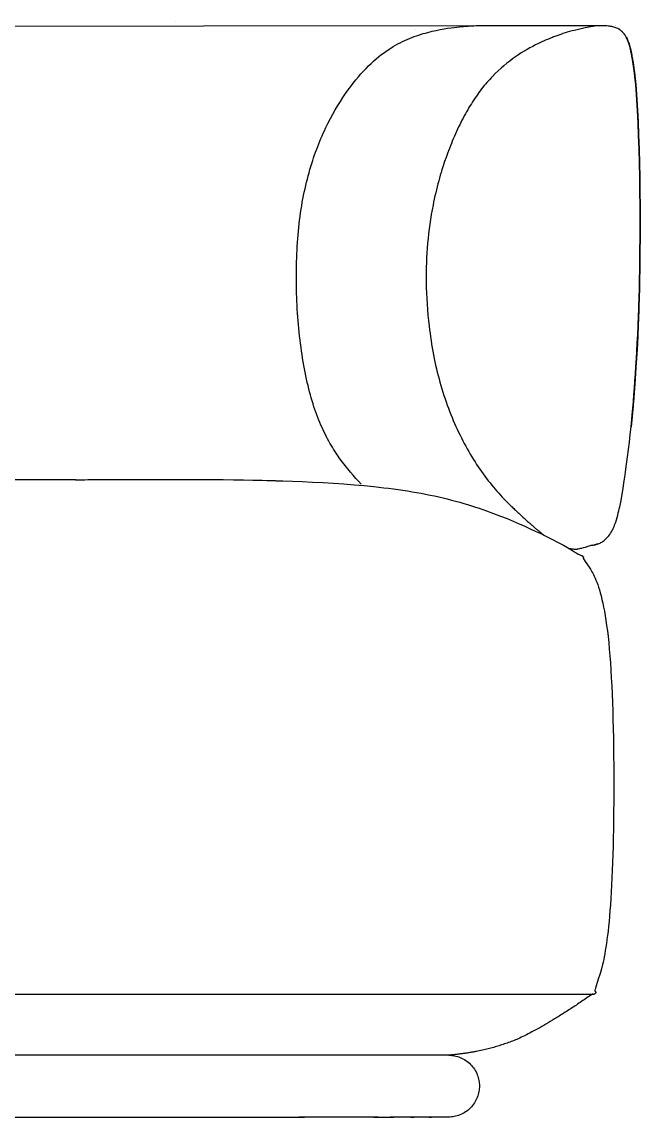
# Model space of a CAD drawing. Header units: centimetres. Extents: x -1250627 to 18037298, y -10106433 to 10878647.
# Drawn here: x 2900380 to 6880573, y -10106433 to -3056519 of the extents above; entities that cross this region are included whole.
import ezdxf

# ---------------------------------------------------------------- set-up
doc = ezdxf.new("R2010")
doc.units = ezdxf.units.CM
doc.header["$LTSCALE"] = 1000
doc.layers.add('Default', color=7, linetype='Continuous', lineweight=25)

# ---------------------------------------------------------------- blocks, each defined once
blk = doc.blocks.new('Gruppo')
at = {"layer": 'Default', "color": 7, "lineweight": 25}
for p, q in [((-12940878, -3046565), (-12941300, -3046468)), ((-11394827, -3097870), (-11394827, -3097870)), ((-10111076, -3071107), (-10111078, -3071106)), ((-10106245, -3072750), (-10106251, -3072747)), ((-10039764, -3145528), (-10045021, -3136438)), ((-10001442, -3273007), (-10004484, -3257048)), ((-9973722, -3515706), (-9976250, -3482331)), ((-9959108, -4899508), (-9959414, -4893117)), ((-9959158, -4906416), (-9959108, -4899508)), ((-9971145, -5164612), (-9968436, -5112796)), ((-9983472, -5359506), (-9980188, -5312635)), ((-13159828, -5992296), (-13159835, -5992296)), ((-13157189, -5992297), (-13157189, -5992297)), ((-13157189, -5992297), (-13157189, -5992297)), ((-13157189, -5992297), (-13157189, -5992298)), ((-13157189, -5992298), (-13157188, -5992298)), ((-13157188, -5992298), (-13155321, -5992297)), ((-12278737, -6000354), (-12278743, -6000353)), ((-12266319, -6000537), (-12266319, -6000537)), ((-10258200, -9304975), (-10258288, -9304973)), ((-10258121, -9304977), (-10258200, -9304975)), ((-10258100, -9304978), (-10258121, -9304977)), ((-10258065, -9304979), (-10258100, -9304978)), ((-10258049, -9304979), (-10258065, -9304979)), ((-10258033, -9304979), (-10258049, -9304979)), ((-10258007, -9304980), (-10258033, -9304979)), ((-10257984, -9304981), (-10258007, -9304980)), ((-10257967, -9304981), (-10257984, -9304981)), ((-12217519, -9307653), (-12217519, -9307653)), ((-10496050, -9307319), (-10496050, -9307319)), ((-10250429, -9306416), (-10251441, -9306282)), ((-10249919, -9306450), (-10250429, -9306416)), ((-10249406, -9306461), (-10249919, -9306450)), ((-13073696, -10096382), (-13027630, -10096382)), ((-11872100, -10096382), (-12148322, -10096382)), ((-11427360, -10096382), (-11536351, -10096382))]:
    blk.add_line(p, q, dxfattribs=at)
at = {"layer": 'Default', "lineweight": 25}
for p, q in [((-11068774, -3074464), (-11068774, -3074463)), ((-11068774, -3074463), (-11068773, -3074463)), ((-11068774, -3074464), (-11068774, -3074464)), ((-11068774, -3074464), (-11068774, -3074464)), ((-11068774, -3074464), (-11068774, -3074464)), ((-11068774, -3074464), (-11068774, -3074464)), ((-11068774, -3074464), (-11068774, -3074464)), ((-11068774, -3074464), (-11068774, -3074464)), ((-11068774, -3074464), (-11068774, -3074464)), ((-11068774, -3074464), (-11068774, -3074464)), ((-11068774, -3074464), (-11068774, -3074464)), ((-11068774, -3074464), (-11068774, -3074464)), ((-11068774, -3074464), (-11068774, -3074464)), ((-11068774, -3074464), (-11068774, -3074464)), ((-11068774, -3074464), (-11068774, -3074464)), ((-11068774, -3074464), (-11068774, -3074464)), ((-11068774, -3074464), (-11068774, -3074464)), ((-11068774, -3074464), (-11068774, -3074464)), ((-11068774, -3074464), (-11068774, -3074464)), ((-11068773, -3074463), (-11068771, -3074463)), ((-11068771, -3074463), (-11068762, -3074462))]:
    blk.add_line(p, q, dxfattribs=at)
at = {"layer": 'Default', "color": 7, "linetype": 'Continuous', "lineweight": 25, "transparency": 33554687}
for p, q in [((-13584611, -5993740), (-14012013, -5993740)), ((-11181316, -9697869), (-14012013, -9697869))]:
    blk.add_line(p, q, dxfattribs=at)
at = {"layer": 'Default', "lineweight": 25, "flags": 128}
for points in [[(-10081578, -3095526), (-10080373, -3096537), (-10078978, -3097706), (-10077497, -3098955), (-10076164, -3100091), (-10077497, -3098955), (-10078978, -3097706), (-10080373, -3096537), (-10081578, -3095526), (-10087349, -3092456), (-10093328, -3089595), (-10099515, -3086942), (-10105910, -3084499), (-10112513, -3082264), (-10119324, -3080238), (-10126344, -3078421), (-10133572, -3076813), (-10141008, -3075413), (-10148652, -3074222), (-10156504, -3073240), (-10164564, -3072466), (-10172832, -3071902), (-10181309, -3071546), (-10189994, -3071398), (-10198887, -3071460), (-10199106, -3071459), (-10199326, -3071459), (-10276282, -3071318), (-10378505, -3071250), (-10490368, -3071290), (-10618923, -3071498), (-10732024, -3071830), (-10855435, -3072161), (-10903807, -3072228), (-10953369, -3072193), (-11005060, -3072063), (-12762254, -3074864), (-14012013, -3076940)], [(-11068773, -3074464), (-11068774, -3074464), (-11068771, -3074464)], [(-11020961, -3072155), (-11056820, -3073896), (-11065785, -3074326), (-11068027, -3074432), (-11068587, -3074457), (-11068727, -3074462), (-11068771, -3074464), (-11068762, -3074464), (-11068727, -3074460), (-11068587, -3074452), (-11068027, -3074422), (-11065786, -3074308), (-11056822, -3073859), (-11020965, -3072080)]]:
    blk.add_lwpolyline(points, dxfattribs=at)
at = {"layer": 'Default', "color": 7, "lineweight": 25, "flags": 128}
for points in [[(-11746128, -6022378), (-11763724, -6003748), (-11781251, -5984685), (-11798684, -5965134), (-11815997, -5945040), (-11833166, -5924349), (-11850165, -5903006), (-11866968, -5880956), (-11883550, -5858145), (-11899886, -5834518), (-11915951, -5810020), (-11923873, -5797427), (-11931718, -5784597), (-11939483, -5771521), (-11947163, -5758193), (-11954757, -5744607), (-11962260, -5730755), (-11969671, -5716630), (-11976984, -5702227), (-11984199, -5687537), (-11991310, -5672555), (-11998315, -5657272), (-12005211, -5641684), (-12011995, -5625782), (-12018664, -5609559), (-12025213, -5593010), (-12031641, -5576126), (-12037944, -5558902), (-12044119, -5541330), (-12050162, -5523404), (-12056070, -5505117), (-12061841, -5486462), (-12067471, -5467431), (-12072957, -5448019), (-12078296, -5428221), (-12083487, -5408046), (-12088527, -5387506), (-12093416, -5366615), (-12098153, -5345387), (-12102736, -5323833), (-12107164, -5301967), (-12111436, -5279803), (-12115550, -5257353), (-12119505, -5234630), (-12123300, -5211648), (-12126934, -5188419), (-12130406, -5164957), (-12133713, -5141274), (-12136855, -5117384), (-12139831, -5093300), (-12142639, -5069035), (-12145278, -5044601), (-12147746, -5020013), (-12150044, -4995283), (-12152168, -4970423), (-12154119, -4945448), (-12155894, -4920371), (-12157492, -4895203), (-12158913, -4869959), (-12160154, -4844652), (-12161215, -4819294), (-12162095, -4793899), (-12162791, -4768480), (-12163304, -4743049), (-12163630, -4717620), (-12163771, -4692206), (-12163723, -4666821), (-12163485, -4641476), (-12163058, -4616185), (-12162438, -4590962), (-12161625, -4565819), (-12160618, -4540769), (-12159415, -4515826), (-12158016, -4491003), (-12156418, -4466312), (-12154621, -4441766), (-12152623, -4417380), (-12150423, -4393165), (-12148020, -4369135), (-12145412, -4345303), (-12142599, -4321682), (-12139578, -4298285), (-12136349, -4275125), (-12132911, -4252216), (-12129263, -4229567), (-12125409, -4207180), (-12121354, -4185053), (-12117103, -4163187), (-12112660, -4141581), (-12108029, -4120235), (-12103216, -4099147), (-12098225, -4078317), (-12093060, -4057746), (-12087727, -4037432), (-12082229, -4017374), (-12076572, -3997572), (-12070760, -3978027), (-12064798, -3958736), (-12058690, -3939700), (-12052440, -3920918), (-12046054, -3902390), (-12039537, -3884114), (-12032892, -3866091), (-12026124, -3848320), (-12019238, -3830800), (-12012239, -3813531), (-12005131, -3796513), (-11997919, -3779744), (-11990607, -3763224), (-11983200, -3746953), (-11975703, -3730931), (-11960455, -3699628), (-11944902, -3669311), (-11929079, -3639976), (-11913024, -3611619), (-11896774, -3584235), (-11880365, -3557820), (-11863834, -3532371), (-11847219, -3507881), (-11830555, -3484348), (-11813881, -3461768), (-11797233, -3440134), (-11780646, -3419444), (-11764135, -3399679), (-11747700, -3380813), (-11731340, -3362822), (-11715056, -3345679), (-11698847, -3329359), (-11682712, -3313835), (-11666653, -3299083), (-11650667, -3285077), (-11634756, -3271790), (-11618918, -3259198), (-11603153, -3247273), (-11587462, -3235992), (-11571844, -3225327), (-11556298, -3215254), (-11540825, -3205746), (-11525424, -3196778), (-11510095, -3188324), (-11494837, -3180358), (-11479651, -3172855), (-11464535, -3165789), (-11449490, -3159134), (-11434516, -3152864), (-11419612, -3146954), (-11404778, -3141379), (-11390015, -3136112), (-11375336, -3131141), (-11360760, -3126455), (-11346307, -3122046), (-11331996, -3117904), (-11317848, -3114021), (-11290115, -3106994), (-11263266, -3100892), (-11237457, -3095644), (-11212843, -3091178), (-11189583, -3087419), (-11167832, -3084298), (-11147748, -3081740), (-11129486, -3079674), (-11113203, -3078028), (-11087045, -3075723), (-11068774, -3074464)], [(-10229225, -3071392), (-10267819, -3078242), (-10304612, -3085439), (-10339603, -3092982), (-10372794, -3100871), (-10388714, -3104945), (-10404184, -3109105), (-10419203, -3113352), (-10433773, -3117686), (-10447892, -3122106), (-10461560, -3126613), (-10474779, -3131206), (-10487547, -3135885), (-10487547, -3135885), (-10494056, -3138288), (-10500548, -3140722), (-10507161, -3143244), (-10513757, -3145800), (-10527273, -3151170), (-10540755, -3156712), (-10541022, -3156824), (-10541289, -3156936), (-10555231, -3162875), (-10569131, -3169007), (-10582989, -3175337), (-10596805, -3181870), (-10601233, -3184012), (-10605655, -3186176), (-10623618, -3194916), (-10641756, -3204158), (-10660048, -3213921), (-10678467, -3224225), (-10696991, -3235089), (-10715596, -3246532), (-10734256, -3258573), (-10752949, -3271232), (-10771650, -3284529), (-10790335, -3298482), (-10808979, -3313111), (-10827560, -3328435), (-10846052, -3344474), (-10864432, -3361246), (-10882675, -3378771), (-10900758, -3397069), (-10909732, -3406514), (-10918657, -3416159), (-10927529, -3426007), (-10936347, -3436060), (-10945106, -3446321), (-10953804, -3456791), (-10962438, -3467474), (-10971005, -3478369), (-10979505, -3489474), (-10987936, -3500787), (-10996297, -3512305), (-11004586, -3524028), (-11012801, -3535952), (-11020942, -3548077), (-11029006, -3560399), (-11036993, -3572918), (-11044901, -3585630), (-11052728, -3598534), (-11060474, -3611628), (-11068136, -3624910), (-11075714, -3638378), (-11083205, -3652029), (-11090609, -3665863), (-11097924, -3679876), (-11105148, -3694067), (-11112281, -3708434), (-11119320, -3722975), (-11126265, -3737688), (-11133113, -3752570), (-11139864, -3767620), (-11146516, -3782836), (-11153067, -3798216), (-11159504, -3813725), (-11165837, -3829394), (-11172067, -3845219), (-11178190, -3861200), (-11184281, -3876944), (-11190251, -3892784), (-11199797, -3919003), (-11209019, -3945471), (-11217914, -3972175), (-11226478, -3999101), (-11231799, -4016497), (-11236983, -4033981), (-11242029, -4051551), (-11246935, -4069202), (-11252138, -4088586), (-11257174, -4108066), (-11262041, -4127637), (-11266739, -4147297), (-11271266, -4167041), (-11275620, -4186866), (-11279801, -4206768), (-11283807, -4226743), (-11289499, -4256897), (-11294798, -4287219), (-11299707, -4317692), (-11304225, -4348298), (-11308352, -4379020), (-11312088, -4409842), (-11315434, -4440745), (-11318390, -4471713), (-11320958, -4502753), (-11323140, -4533869), (-11324933, -4565046), (-11326336, -4596269), (-11327350, -4627525), (-11327972, -4658797), (-11328201, -4690071), (-11328037, -4721334), (-11327368, -4756910), (-11326185, -4792464), (-11324484, -4827975), (-11322261, -4863424), (-11319515, -4898791), (-11316242, -4934057), (-11312439, -4969204), (-11308103, -5004220), (-11305442, -5027727), (-11302566, -5051152), (-11299473, -5074488), (-11296164, -5097728), (-11292637, -5120863), (-11288891, -5143889), (-11284927, -5166797), (-11280743, -5189580), (-11276339, -5212232), (-11271713, -5234745), (-11266866, -5257112), (-11261796, -5279327), (-11256506, -5301386), (-11251000, -5323286), (-11245281, -5345025), (-11239353, -5366601), (-11233220, -5388011), (-11226884, -5409253), (-11220350, -5430324), (-11213621, -5451222), (-11206701, -5471945), (-11199593, -5492490), (-11192302, -5512855), (-11184829, -5533037), (-11177181, -5553035), (-11169358, -5572844), (-11161367, -5592465), (-11153209, -5611893), (-11144889, -5631126), (-11136409, -5650162), (-11127775, -5669000), (-11118989, -5687635), (-11110055, -5706066), (-11100977, -5724291), (-11091758, -5742307), (-11082401, -5760111), (-11072911, -5777702), (-11063291, -5795076), (-11053544, -5812232), (-11043675, -5829168), (-11033686, -5845879), (-11023582, -5862366), (-11013365, -5878624), (-11003041, -5894651), (-10992611, -5910446), (-10982080, -5926005), (-10971451, -5941327), (-10960729, -5956408), (-10949916, -5971248), (-10939016, -5985842), (-10928032, -6000189), (-10916969, -6014286), (-10905830, -6028131), (-10894619, -6041722), (-10883339, -6055056), (-10871994, -6068132), (-10860592, -6080950), (-10849140, -6093513), (-10837647, -6105822), (-10826118, -6117878), (-10814562, -6129682), (-10802986, -6141238), (-10791398, -6152545), (-10779805, -6163605)], [(-10024561, -3180197), (-10024845, -3179398), (-10025129, -3178605), (-10025414, -3177817), (-10025699, -3177034), (-10025985, -3176257), (-10026271, -3175485), (-10026557, -3174718), (-10026844, -3173957), (-10027132, -3173200), (-10027420, -3172449), (-10027708, -3171703), (-10027997, -3170961), (-10029731, -3166643), (-10031507, -3162436), (-10031861, -3161623), (-10032216, -3160817), (-10035655, -3153410), (-10038826, -3147186), (-10039654, -3145647), (-10040442, -3144213), (-10043008, -3139744), (-10045021, -3136438)], [(-10017854, -3201132), (-10019473, -3195698), (-10021184, -3190225), (-10022710, -3185571), (-10024561, -3180197), (-10024728, -3179766), (-10024912, -3179369), (-10025111, -3179003), (-10025325, -3178663), (-10025111, -3179003), (-10024912, -3179369), (-10024728, -3179766), (-10024561, -3180197), (-10022710, -3185571), (-10021184, -3190225), (-10019473, -3195698), (-10017854, -3201132), (-10014419, -3213550)], [(-9976361, -3481600), (-9976293, -3481959), (-9976250, -3482331), (-9978522, -3455188), (-9981038, -3427775), (-9983795, -3400451), (-9986787, -3373572), (-9987451, -3367961), (-9986787, -3373572), (-9983795, -3400451), (-9981038, -3427775), (-9978522, -3455188), (-9976250, -3482331), (-9976232, -3482792), (-9976252, -3483270), (-9976311, -3483767), (-9976411, -3484281), (-9976311, -3483767), (-9976252, -3483270), (-9976232, -3482792), (-9976250, -3482331), (-9976293, -3481959), (-9976361, -3481600), (-9979133, -3448609), (-9982036, -3417676), (-9985065, -3388730), (-9982036, -3417676), (-9979133, -3448609), (-9976361, -3481600), (-9974014, -3512675), (-9971778, -3545354), (-9967641, -3615223), (-9963955, -3690595), (-9960725, -3770859), (-9957955, -3855403), (-9955652, -3943617), (-9953821, -4034889), (-9952466, -4128608), (-9951593, -4224164), (-9951207, -4320944), (-9951314, -4418337), (-9951918, -4515733), (-9953025, -4612520), (-9954639, -4708087), (-9956767, -4801823), (-9959414, -4893117)], [(-10254530, -6414873), (-10254513, -6414871), (-10249838, -6414188), (-10244968, -6413335), (-10239874, -6412258), (-10233949, -6410750), (-10227474, -6408780), (-10220466, -6406283), (-10214186, -6403737), (-10208668, -6401231), (-10203324, -6398534), (-10198017, -6395570), (-10192723, -6392308), (-10187432, -6388714), (-10182127, -6384747), (-10176793, -6380368), (-10170469, -6374629), (-10164256, -6368355), (-10158162, -6361532), (-10152197, -6354144), (-10146369, -6346178), (-10140688, -6337618), (-10135162, -6328450), (-10129801, -6318658), (-10126974, -6313099), (-10124234, -6307424), (-10118331, -6294151), (-10112890, -6280494), (-10107855, -6266498), (-10103173, -6252197), (-10098772, -6237544), (-10094638, -6222654), (-10090771, -6207697), (-10087170, -6192841), (-10084508, -6181269), (-10081717, -6168586), (-10077498, -6148348), (-10073483, -6127887), (-10066087, -6087142), (-10060037, -6050937), (-10054302, -6014330), (-10048887, -5977799), (-10043795, -5941827), (-10037379, -5894394), (-10031227, -5846622), (-10025373, -5798937), (-10019850, -5751765), (-10014455, -5703423), (-10009121, -5653184)], [(-13584611, -5993740), (-13584715, -5993741), (-13581582, -5993712), (-13578484, -5993684), (-13575367, -5993656), (-13572234, -5993628), (-13569083, -5993600), (-13565915, -5993572), (-13562729, -5993544), (-13559528, -5993515), (-13556309, -5993487), (-13553074, -5993459), (-13549822, -5993430), (-13548188, -5993416), (-13546554, -5993402), (-13526492, -5993232), (-13506078, -5993068), (-13463057, -5992756), (-13417994, -5992489), (-13325220, -5992169), (-13231702, -5992162), (-13192282, -5992231), (-13168902, -5992281), (-13163412, -5992291), (-13159822, -5992296), (-13159828, -5992296), (-13158755, -5992297), (-13157988, -5992298), (-13157655, -5992298), (-13157411, -5992298), (-13157255, -5992298), (-13157222, -5992298), (-13157190, -5992295), (-13157190, -5992296), (-13148325, -5992273), (-13133327, -5992236), (-13090188, -5992124), (-13035304, -5992000), (-12901020, -5991890), (-12763858, -5992217), (-12633994, -5993133), (-12568710, -5993879), (-12503459, -5994843), (-12443187, -5995954), (-12383943, -5997261), (-12354155, -5998004), (-12325149, -5998784), (-12320234, -5998922), (-12315313, -5999061), (-12310385, -5999202), (-12305451, -5999345), (-12300508, -5999490), (-12299809, -5999511), (-12295556, -5999637), (-12290595, -5999786), (-12285623, -5999936), (-12280639, -6000089), (-12275644, -6000244), (-12274847, -6000268), (-12274050, -6000293), (-12272343, -6000347), (-12270635, -6000400), (-12267825, -6000489), (-12265014, -6000578), (-12258219, -6000834), (-12249876, -6001223), (-12188327, -6003280), (-12127198, -6005627), (-12058882, -6008654), (-11991195, -6012128), (-11924190, -6016093), (-11857918, -6020590), (-11792428, -6025661), (-11727774, -6031351), (-11664005, -6037700), (-11632469, -6041135), (-11601174, -6044752), (-11570125, -6048554), (-11539330, -6052548), (-11508795, -6056740), (-11478526, -6061133), (-11448529, -6065734), (-11418812, -6070547), (-11389380, -6075579), (-11360239, -6080834), (-11331397, -6086319), (-11302860, -6092037), (-11274633, -6097994), (-11246724, -6104197), (-11219138, -6110645), (-11191885, -6117328), (-11164970, -6124230), (-11138403, -6131336), (-11112191, -6138632), (-11086341, -6146101), (-11060862, -6153730), (-11035762, -6161503), (-11011047, -6169405), (-10986727, -6177421), (-10962808, -6185536), (-10939298, -6193735), (-10893539, -6210325), (-10849511, -6227071), (-10807277, -6243853), (-10766899, -6260551), (-10728439, -6277044), (-10691960, -6293212), (-10657524, -6308936), (-10625193, -6324094), (-10595030, -6338568), (-10567097, -6352236), (-10517984, -6376841), (-10477231, -6397939), (-10443925, -6415821), (-10417151, -6430776), (-10395993, -6443094), (-10379538, -6453064), (-10366871, -6460976), (-10357077, -6467119), (-10349308, -6471777), (-10343152, -6475182), (-10338370, -6477551), (-10334725, -6479099), (-10331980, -6480040), (-10329896, -6480591), (-10328236, -6480965), (-10327491, -6481154), (-10326763, -6481379), (-10326023, -6481667), (-10325259, -6482027), (-10324363, -6482519), (-10323454, -6483085), (-10321635, -6484393), (-10319878, -6485858), (-10318263, -6487388), (-10316865, -6488890), (-10316273, -6489601), (-10315765, -6490271), (-10315349, -6490888), (-10315179, -6491174), (-10315033, -6491445), (-10314910, -6491702), (-10314809, -6491945), (-10314729, -6492175), (-10314670, -6492392), (-10314631, -6492597), (-10314618, -6492696), (-10314610, -6492791), (-10314607, -6492884), (-10314607, -6492974), (-10314612, -6493061), (-10314621, -6493146), (-10314634, -6493228), (-10314651, -6493308), (-10314672, -6493386), (-10314696, -6493461), (-10314724, -6493535), (-10314756, -6493606), (-10314790, -6493675), (-10314828, -6493742), (-10314869, -6493807), (-10314913, -6493870), (-10315010, -6493992), (-10315117, -6494107), (-10315234, -6494215), (-10315360, -6494319), (-10315493, -6494417), (-10315781, -6494602), (-10316089, -6494774), (-10316412, -6494937), (-10316740, -6495096), (-10316903, -6495178), (-10316981, -6495225), (-10317018, -6495249), (-10317054, -6495276), (-10317090, -6495304), (-10317123, -6495334), (-10317155, -6495367), (-10317186, -6495401), (-10317214, -6495438), (-10317241, -6495478), (-10317265, -6495521), (-10317287, -6495567), (-10317306, -6495617), (-10317323, -6495670), (-10317338, -6495726), (-10317349, -6495787), (-10317357, -6495852), (-10317362, -6495921), (-10317364, -6495995), (-10317362, -6496074), (-10317348, -6496246), (-10317317, -6496439), (-10317270, -6496656), (-10317204, -6496898), (-10317015, -6497462), (-10316738, -6498144), (-10315888, -6499914), (-10314577, -6502313), (-10310274, -6509408), (-10303224, -6520257), (-10292820, -6535685), (-10278491, -6556586), (-10269885, -6569784), (-10265281, -6577299), (-10260503, -6585518), (-10255568, -6594508), (-10250496, -6604339), (-10245304, -6615079), (-10240013, -6626798), (-10234639, -6639563), (-10229203, -6653444), (-10223722, -6668510), (-10218216, -6684830), (-10212704, -6702471), (-10207203, -6721504), (-10201733, -6741996), (-10196312, -6764017), (-10190959, -6787635), (-10185693, -6812920), (-10180533, -6839939), (-10175497, -6868762), (-10170604, -6899458), (-10165872, -6932095), (-10161321, -6966743), (-10156969, -7003469), (-10152835, -7042343), (-10148937, -7083434), (-10145293, -7126798), (-10141908, -7172361), (-10138779, -7219962), (-10135903, -7269442), (-10133276, -7320639), (-10130895, -7373393), (-10128757, -7427544), (-10126858, -7482931), (-10125196, -7539393), (-10123767, -7596770), (-10122568, -7654901), (-10121596, -7713625), (-10120847, -7772783), (-10120318, -7832213), (-10120006, -7891755), (-10119908, -7951248), (-10120020, -8010532), (-10120339, -8069447), (-10120862, -8127830), (-10121586, -8185523), (-10122507, -8242364), (-10123622, -8298193), (-10124929, -8352849), (-10126422, -8406172), (-10128101, -8458001), (-10129960, -8508175), (-10131998, -8556535), (-10134210, -8602918), (-10136594, -8647169), (-10139141, -8689226), (-10141840, -8729148), (-10144679, -8766996), (-10147645, -8802834), (-10150726, -8836726), (-10153908, -8868734), (-10157181, -8898922), (-10160532, -8927353), (-10163948, -8954090), (-10167416, -8979197), (-10170925, -9002736), (-10174462, -9024772), (-10178015, -9045366), (-10181571, -9064583), (-10185118, -9082486), (-10188644, -9099137), (-10192136, -9114601), (-10198969, -9142217), (-10205518, -9165840), (-10211685, -9185976), (-10217370, -9203130), (-10226903, -9230505), (-10233749, -9250939), (-10238246, -9265608), (-10240802, -9275514), (-10241479, -9278993), (-10241690, -9280418), (-10241824, -9281656), (-10241888, -9282720), (-10241887, -9283628), (-10241865, -9284028), (-10241829, -9284394), (-10241781, -9284729), (-10241720, -9285035), (-10241648, -9285313), (-10241566, -9285565), (-10241474, -9285794), (-10241373, -9286001), (-10241265, -9286188), (-10241149, -9286357), (-10241026, -9286511), (-10240898, -9286651), (-10240765, -9286779), (-10240628, -9286897), (-10240345, -9287111), (-10239765, -9287504), (-10238623, -9288294), (-10238079, -9288703), (-10237565, -9289128), (-10237089, -9289573), (-10236868, -9289804), (-10236660, -9290042), (-10236466, -9290287), (-10236287, -9290540), (-10236123, -9290801), (-10235977, -9291072), (-10235848, -9291351), (-10235739, -9291641), (-10235650, -9291941), (-10235583, -9292253), (-10235537, -9292576), (-10235515, -9292911), (-10235518, -9293259), (-10235546, -9293621), (-10235601, -9293996), (-10235684, -9294386), (-10235795, -9294791), (-10235936, -9295211), (-10236106, -9295646), (-10236304, -9296094), (-10236780, -9297019), (-10237354, -9297974), (-10238017, -9298942), (-10238758, -9299911), (-10239569, -9300865), (-10240440, -9301789), (-10241360, -9302670), (-10242322, -9303492), (-10243314, -9304242), (-10244328, -9304905), (-10244840, -9305198), (-10245354, -9305465), (-10245869, -9305703), (-10246382, -9305909), (-10246894, -9306083), (-10247404, -9306223), (-10247909, -9306328), (-10248411, -9306401), (-10248910, -9306445), (-10249406, -9306461), (-10249486, -9306461), (-10249656, -9306462)], [(-13157190, -5992296), (-13157189, -5992297), (-13157190, -5992296)], [(-10254547, -6414875), (-10254530, -6414873), (-10254649, -6414890), (-10254727, -6414902), (-10254816, -6414915), (-10254805, -6414913), (-10255047, -6414951), (-10255347, -6414999), (-10255452, -6415016), (-10255719, -6415060), (-10256173, -6415137), (-10256345, -6415167), (-10256716, -6415233), (-10257361, -6415351), (-10260921, -6416083), (-10268013, -6417865), (-10286990, -6423668), (-10303818, -6428851), (-10316860, -6432595), (-10327096, -6435327), (-10333833, -6436977), (-10339921, -6438341), (-10340735, -6438515), (-10341662, -6438708), (-10348837, -6440088), (-10355228, -6441204), (-10358649, -6441647), (-10362776, -6441910), (-10367662, -6441955), (-10373359, -6441743), (-10379925, -6441236), (-10387416, -6440397), (-10395883, -6439189), (-10405372, -6437572)], [(-14012013, -9305169), (-10429353, -9305169), (-10408904, -9305169), (-10389677, -9305169), (-10371594, -9305168), (-10354777, -9305166), (-10339150, -9305162), (-10324825, -9305157), (-10318125, -9305154), (-10311756, -9305150), (-10308690, -9305148), (-10305708, -9305146), (-10302805, -9305143), (-10299987, -9305141), (-10297249, -9305138), (-10294595, -9305135), (-10292023, -9305132), (-10289535, -9305129), (-10284806, -9305123), (-10280419, -9305117), (-10276364, -9305111), (-10272655, -9305104), (-10269285, -9305098), (-10266262, -9305093), (-10263585, -9305087), (-10261259, -9305082), (-10259462, -9305078), (-10257954, -9305075)], [(-10257960, -9304981), (-10257967, -9304981), (-10257954, -9304981)], [(-10257945, -9304981), (-10257954, -9304981), (-10257954, -9304981)], [(-11181316, -9697869), (-11172500, -9698166), (-11163555, -9698871), (-11154506, -9700000), (-11145380, -9701570), (-11136208, -9703597), (-11127021, -9706090), (-11117854, -9709060), (-11108742, -9712512), (-11099721, -9716448), (-11090831, -9720867), (-11082107, -9725763), (-11073588, -9731128), (-11065312, -9736948), (-11057313, -9743206), (-11049626, -9749882), (-11042284, -9756952), (-11035315, -9764388), (-11028746, -9772160), (-11022601, -9780235), (-11016899, -9788578), (-11011657, -9797154), (-11006885, -9805926), (-11002592, -9814854), (-10998784, -9823902), (-10995459, -9833032), (-10992614, -9842208), (-10990244, -9851394), (-10988339, -9860557), (-10986886, -9869666), (-10985870, -9878690), (-10985274, -9887604), (-10985080, -9896382), (-10985277, -9905233), (-10985883, -9914226), (-10986917, -9923334), (-10988395, -9932531), (-10990334, -9941785), (-10992745, -9951065), (-10995639, -9960335), (-10999023, -9969561), (-11002898, -9978705), (-11007265, -9987728), (-11012118, -9996592), (-11017450, -10005257), (-11023246, -10013686), (-11029492, -10021842), (-11036166, -10029688), (-11043243, -10037192), (-11050697, -10044323), (-11058496, -10051053), (-11066607, -10057357), (-11074996, -10063214), (-11083624, -10068608), (-11092454, -10073526), (-11101447, -10077958), (-11110565, -10081900), (-11119768, -10085351), (-11129020, -10088313), (-11138285, -10090792), (-11147527, -10092799), (-11156715, -10094345), (-11165818, -10095446), (-11174809, -10096118), (-11183662, -10096382), (-11341849, -10096382)], [(-14012013, -10096382), (-13937009, -10096382), (-13348879, -10096382), (-12524851, -10096382), (-12460297, -10096382)], [(-12501513, -10096382), (-12148322, -10096382), (-12111721, -10096382)], [(-11637009, -10096382), (-11872100, -10096382), (-11904482, -10096382)], [(-11663982, -10096382), (-11637009, -10096382), (-11536351, -10096382), (-11560416, -10096382)], [(-11307634, -10096382), (-11427360, -10096382), (-11407872, -10096382)], [(-11268460, -10096382), (-11307634, -10096382), (-11293754, -10096382)]]:
    blk.add_lwpolyline(points, dxfattribs=at)
for points in [[(-10055046, -3122059), (-10058953, -3117268), (-10063274, -3112396), (-10066339, -3109201), (-10069896, -3105720), (-10072605, -3103224), (-10076164, -3100091), (-10072605, -3103224), (-10069896, -3105720), (-10066339, -3109201), (-10063274, -3112396), (-10058953, -3117268), (-10055046, -3122059), (-10053948, -3123482)], [(-10046868, -3133539), (-10048777, -3130668), (-10050842, -3127699), (-10052978, -3124768), (-10053948, -3123482), (-10052978, -3124768), (-10050842, -3127699), (-10048777, -3130668), (-10046868, -3133539), (-10045021, -3136438)], [(-10029276, -3168226), (-10034509, -3156066), (-10039764, -3145528), (-10034509, -3156066), (-10029276, -3168226), (-10024086, -3182182)], [(-9993039, -3325173), (-9995725, -3307078), (-9998615, -3289154), (-10001442, -3273007), (-9998615, -3289154), (-9995725, -3307078), (-9993039, -3325173), (-9988210, -3361700), (-9992254, -3330797), (-9996452, -3302583), (-10000790, -3276922), (-10005253, -3253679), (-10009829, -3232719), (-10014502, -3213906), (-10019259, -3197106), (-10024086, -3182182), (-10019259, -3197106), (-10014502, -3213906), (-10009829, -3232719), (-10005253, -3253679), (-10000790, -3276922), (-9996452, -3302583), (-9992254, -3330797), (-9988210, -3361700)], [(-10007745, -3241382), (-10011300, -3225903), (-10014419, -3213550), (-10011300, -3225903), (-10007745, -3241382), (-10004484, -3257048)], [(-9985065, -3388730), (-9988210, -3361700), (-9987451, -3367961), (-9988210, -3361700)], [(-9976964, -3485921), (-9976736, -3485359), (-9976964, -3485921), (-9977239, -3486498)], [(-9976552, -3484812), (-9976411, -3484281), (-9976552, -3484812), (-9976736, -3485359)], [(-9951862, -4136404), (-9953158, -4046646), (-9954954, -3956493), (-9957317, -3865524), (-9960312, -3774508), (-9963506, -3695822), (-9967378, -3617194), (-9971396, -3549698), (-9973722, -3515706), (-9971396, -3549698), (-9967378, -3617194), (-9963506, -3695822), (-9960312, -3774508), (-9957317, -3865524), (-9954954, -3956493), (-9953158, -4046646)], [(-9950971, -4233711), (-9951862, -4136404), (-9950971, -4233711), (-9950592, -4331910)], [(-9951353, -4527441), (-9950720, -4430115), (-9950592, -4331910), (-9950720, -4430115), (-9951353, -4527441), (-9952500, -4624106)], [(-9959158, -4906416), (-9958418, -4883751), (-9957718, -4861121), (-9957046, -4838080), (-9956412, -4815071), (-9955230, -4767997), (-9954198, -4721028), (-9952500, -4624106), (-9954198, -4721028), (-9955230, -4767997), (-9956412, -4815071), (-9957046, -4838080), (-9957718, -4861121), (-9958418, -4883751)], [(-10002384, -5585763), (-9996098, -5518062), (-9990133, -5448646), (-9984620, -5378845), (-9979553, -5308665), (-9974937, -5238200), (-9970101, -5155457), (-9965872, -5072596), (-9962231, -4989592), (-9959158, -4906416), (-9962231, -4989592), (-9965872, -5072596), (-9970101, -5155457), (-9974937, -5238200), (-9979553, -5308665), (-9984620, -5378845), (-9990133, -5448646), (-9996098, -5518062), (-10002384, -5585763), (-10009121, -5653184)], [(-9968436, -5112796), (-9965898, -5059740), (-9963541, -5005442), (-9961376, -4949902), (-9959414, -4893117), (-9961376, -4949902), (-9963541, -5005442), (-9965898, -5059740)], [(-9959560, -4913325), (-9960332, -4920598), (-9959560, -4913325), (-9959158, -4906416)], [(-9977032, -5264530), (-9974014, -5215189), (-9971145, -5164612), (-9974014, -5215189), (-9977032, -5264530), (-9980188, -5312635)], [(-10001425, -5575408), (-9993979, -5492732), (-9986872, -5405145), (-9983472, -5359506), (-9986872, -5405145), (-9993979, -5492732), (-10001425, -5575408), (-10009121, -5653184)], [(-10244869, -6413316), (-10239863, -6412249), (-10234541, -6410890), (-10228839, -6409174), (-10222693, -6407035), (-10228839, -6409174), (-10234541, -6410890), (-10239863, -6412249)], [(-10251441, -9306282), (-10252441, -9306082), (-10253433, -9305835), (-10255435, -9305297), (-10255985, -9305182), (-10256579, -9305087), (-10257228, -9305018), (-10257946, -9304981), (-10257228, -9305018), (-10256579, -9305087), (-10255985, -9305182), (-10255435, -9305297), (-10253433, -9305835), (-10252441, -9306082)]]:
    blk.add_lwpolyline(points, close=True, dxfattribs=at)
at = {"layer": 'Default', "color": 7, "linetype": 'Continuous', "lineweight": 25, "transparency": 33554687}
blk.add_open_spline([(-10257954, -9305075), (-10604525, -9544500), (-10964525, -9679500), (-11181316, -9697869)], degree=2, dxfattribs=at)
at = {"color": 255, "linetype": 'Continuous', "lineweight": 25, "transparency": 33554687}
blk.add_wipeout([(-10779805, -6163605), (-10747114, -6194904), (-10716167, -6223997), (-10686963, -6250885), (-10659503, -6275566), (-10633786, -6298042), (-10609813, -6318313), (-10587583, -6336377), (-10567097, -6352236)], dxfattribs=at).dxf.layer = 'Default'
at = {"layer": 'Default', "color": 7, "linetype": 'Continuous', "lineweight": 25, "transparency": 33554687}
blk.add_open_spline([(-10779805, -6163605), (-10645555, -6293212), (-10567097, -6352236)], degree=2, dxfattribs=at)

msp = doc.modelspace()

# ---------------------------------------------------------------- block references
at = {"layer": 'Default', "color": 7, "transparency": 33554687}
msp.add_blockref('Gruppo', (16831164, -10051), dxfattribs=at)

doc.saveas('drawing.dxf')
